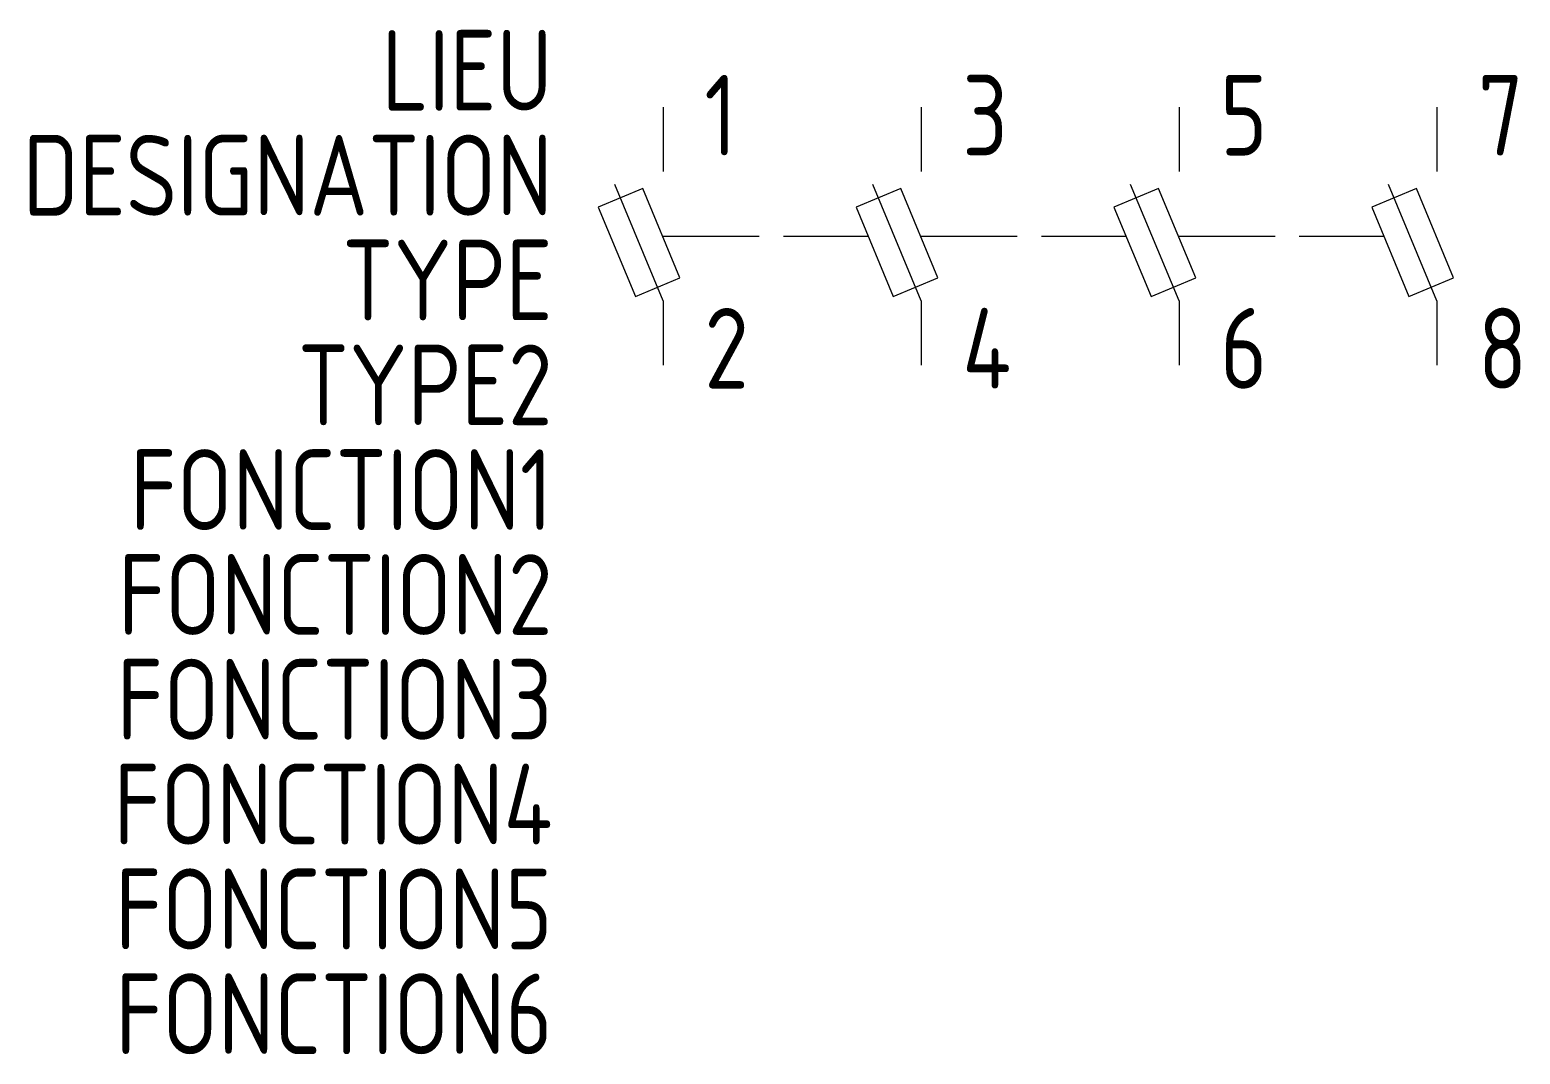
# Model space of a CAD drawing. Extents: x -1604.3 to -1558, y -909 to -877.2.
import ezdxf
from ezdxf.enums import TextEntityAlignment as Align

# ---------------------------------------------------------------- set-up
doc = ezdxf.new("R2010")
doc.units = 0
doc.linetypes.add('ACAD_ISO02W100', pattern=[15, 12, -3])
for name, color, linetype in [('SYMB_FIL', 3, 'CONTINUOUS'), ('SYMB_LIAISON', 1, 'ACAD_ISO02W100'), ('SYMB_TXT_CONTACT', 2, 'CONTINUOUS'), ('SYMB_TXT_NOM', 3, 'CONTINUOUS')]:
    doc.layers.add(name, color=color, linetype=linetype)
doc.styles.add('NET2_5', font='isocp.shx', dxfattribs={"width": 0.9, "height": 2.5})

msp = doc.modelspace()

# ---------------------------------------------------------------- linework, layer by layer
at = {"layer": 'SYMB_FIL'}
for p, q in [((-1584.634, -879.593), (-1584.634, -881.593)), ((-1576.634, -879.593), (-1576.634, -881.593)), ((-1568.634, -879.593), (-1568.634, -881.593)), ((-1560.634, -879.593), (-1560.634, -881.593)), ((-1584.634, -885.593), (-1586.134, -881.993)), ((-1576.634, -885.593), (-1578.134, -881.993)), ((-1568.634, -885.593), (-1570.134, -881.993)), ((-1560.634, -885.593), (-1562.134, -881.993)), ((-1584.634, -885.593), (-1584.634, -887.593)), ((-1576.634, -885.593), (-1576.634, -887.593)), ((-1568.634, -885.593), (-1568.634, -887.593)), ((-1560.634, -885.593), (-1560.634, -887.593))]:
    msp.add_line(p, q, dxfattribs=at)
for points in [[(-1585.499, -885.466), (-1584.115, -884.889), (-1585.269, -882.12), (-1586.653, -882.697)], [(-1577.499, -885.466), (-1576.115, -884.889), (-1577.269, -882.12), (-1578.653, -882.697)], [(-1569.499, -885.466), (-1568.115, -884.889), (-1569.269, -882.12), (-1570.653, -882.697)], [(-1561.499, -885.466), (-1560.115, -884.889), (-1561.269, -882.12), (-1562.653, -882.697)]]:
    msp.add_lwpolyline(points, close=True, dxfattribs=at)
at = {"layer": 'SYMB_LIAISON', "ltscale": 0.25}
for p, q in [((-1584.655, -883.593), (-1578.28, -883.593)), ((-1576.655, -883.593), (-1570.28, -883.593)), ((-1568.655, -883.593), (-1562.28, -883.593))]:
    msp.add_line(p, q, dxfattribs=at)

# ---------------------------------------------------------------- texts
at = {"layer": 'SYMB_TXT_CONTACT', "style": 'NET2_5', "width": 0.9, "flags": 8}
for tag, p, s in [('1', (-1583.359, -881.093), '1'), ('3', (-1575.359, -881.093), '3'), ('5', (-1567.359, -881.093), '5'), ('7', (-1559.359, -881.093), '7'), ('2', (-1583.359, -888.32), '2'), ('4', (-1575.359, -888.32), '4'), ('6', (-1567.359, -888.32), '6'), ('8', (-1559.359, -888.32), '8')]:
    msp.add_attdef(tag, p, s, height=2.5, dxfattribs=at)
at = {"layer": 'SYMB_TXT_NOM', "style": 'NET2_5', "width": 0.9, "flags": 8}
for tag, text, p in [('LIEU', '', (-1588.069, -879.704)), ('DESIGNATION', 'F?', (-1588.069, -882.954)), ('TYPE', '?A', (-1588.069, -886.204)), ('TYPE2', '', (-1588.069, -889.454)), ('FONCTION1', '', (-1588.069, -892.704)), ('FONCTION2', '', (-1588.069, -895.954)), ('FONCTION3', '', (-1588.069, -899.204)), ('FONCTION4', '', (-1588.069, -902.454)), ('FONCTION5', '', (-1588.069, -905.704)), ('FONCTION6', '', (-1588.069, -908.954))]:
    msp.add_attdef(tag, text=text, height=2.5, dxfattribs=at).set_placement(p, align=Align.RIGHT)

doc.saveas('drawing.dxf')
